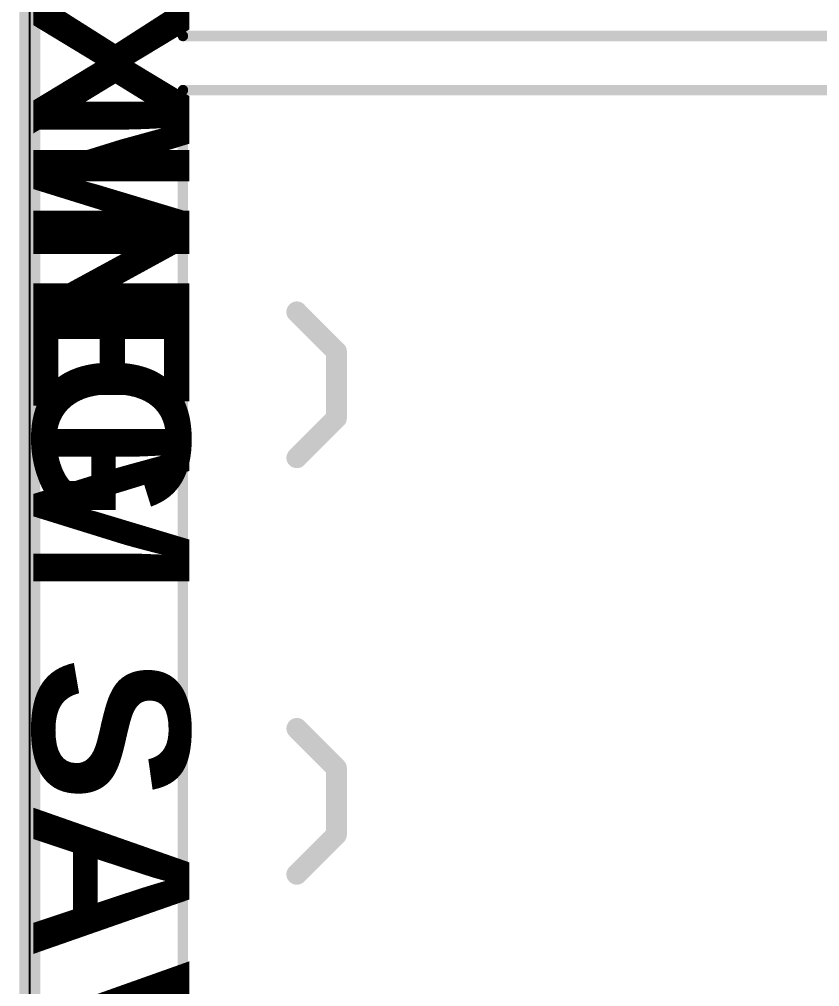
# Model space of a CAD drawing. Header units: inches. Extents: x -3 to 5437, y -3 to 5435.
# Drawn here: x -2.9 to 6.86, y 78.93 to 90.73 of the extents above; entities that cross this region are included whole.
import ezdxf

# ---------------------------------------------------------------- set-up
doc = ezdxf.new("R2010")
doc.units = ezdxf.units.IN
for name, color, linetype in [('Board Outline', 216, 'Continuous'), ('Bottom Layer', 5, 'Continuous'), ('GND', 16, 'Continuous'), ('PWR', 76, 'Continuous'), ('Top Layer', 1, 'Continuous'), ('Top Overlay', 2, 'Continuous')]:
    doc.layers.add(name, color=color, linetype=linetype)
doc.styles.add('Arial_Bold', font='', dxfattribs={"height": 0.2})
doc.styles.get('Arial_Bold').set_extended_font_data('Arial', bold=True)

# ---------------------------------------------------------------- blocks, each defined once
blk = doc.blocks.new('TBP01R1_508_02BE_334')
at = {"layer": 'Top Overlay'}
for points in [[(-5.88, 10, 0.127, 0.127, 0), (-5.88, -2, 0.127, 0.127, 0)], [(-5.88, 10, 0.127, 0.127, 0), (5.88, 10, 0.127, 0.127, 0)]]:
    blk.add_lwpolyline(points, format="xyseb", dxfattribs=at)
blk.add_lwpolyline([(-5.912, 10, 0.0635, 0.0635, 1), (-5.848, 10, 0.0635, 0.0635, 1)], format="xyseb", close=True, dxfattribs=at)
blk.add_lwpolyline([(-5.912, 10, 0.0635, 0.0635, 1), (-5.848, 10, 0.0635, 0.0635, 1)], format="xyseb", close=True, dxfattribs=at)
blk = doc.blocks.new('TBP01R1_508_02BE_335')
at = {"layer": 'Top Overlay'}
for points in [[(-5.88, 10, 0.127, 0.127, 0), (5.88, 10, 0.127, 0.127, 0)], [(5.88, 10, 0.127, 0.127, 0), (5.88, -2, 0.127, 0.127, 0)], [(-3.683, 8.611, 0.254, 0.254, 0), (-3.2, 8.128, 0.254, 0.254, 0)], [(-1.905, 8.611, 0.254, 0.254, 0), (-2.388, 8.128, 0.254, 0.254, 0)], [(1.397, 8.611, 0.254, 0.254, 0), (1.88, 8.128, 0.254, 0.254, 0)], [(1.397, 8.611, 0.254, 0.254, 0), (1.88, 8.128, 0.254, 0.254, 0)], [(3.175, 8.611, 0.254, 0.254, 0), (2.692, 8.128, 0.254, 0.254, 0)], [(3.175, 8.611, 0.254, 0.254, 0), (2.692, 8.128, 0.254, 0.254, 0)], [(-3.2, 8.128, 0.254, 0.254, 0), (-2.388, 8.128, 0.254, 0.254, 0)], [(1.88, 8.128, 0.254, 0.254, 0), (2.692, 8.128, 0.254, 0.254, 0)], [(1.88, 8.128, 0.254, 0.254, 0), (2.692, 8.128, 0.254, 0.254, 0)]]:
    blk.add_lwpolyline(points, format="xyseb", dxfattribs=at)
for points in [[(5.848, 10, 0.0635, 0.0635, 1), (5.912, 10, 0.0635, 0.0635, 1)], [(5.848, 10, 0.0635, 0.0635, 1), (5.912, 10, 0.0635, 0.0635, 1)], [(-3.747, 8.611, 0.127, 0.127, 1), (-3.619, 8.611, 0.127, 0.127, 1)], [(-1.968, 8.611, 0.127, 0.127, 1), (-1.841, 8.611, 0.127, 0.127, 1)], [(1.333, 8.611, 0.127, 0.127, 1), (1.46, 8.611, 0.127, 0.127, 1)], [(1.333, 8.611, 0.127, 0.127, 1), (1.46, 8.611, 0.127, 0.127, 1)], [(3.111, 8.611, 0.127, 0.127, 1), (3.239, 8.611, 0.127, 0.127, 1)], [(3.111, 8.611, 0.127, 0.127, 1), (3.239, 8.611, 0.127, 0.127, 1)], [(-3.264, 8.128, 0.127, 0.127, 1), (-3.137, 8.128, 0.127, 0.127, 1)], [(-3.264, 8.128, 0.127, 0.127, 1), (-3.137, 8.128, 0.127, 0.127, 1)], [(-2.451, 8.128, 0.127, 0.127, 1), (-2.324, 8.128, 0.127, 0.127, 1)], [(-2.451, 8.128, 0.127, 0.127, 1), (-2.324, 8.128, 0.127, 0.127, 1)], [(1.816, 8.128, 0.127, 0.127, 1), (1.943, 8.128, 0.127, 0.127, 1)], [(1.816, 8.128, 0.127, 0.127, 1), (1.943, 8.128, 0.127, 0.127, 1)], [(1.816, 8.128, 0.127, 0.127, 1), (1.943, 8.128, 0.127, 0.127, 1)], [(1.816, 8.128, 0.127, 0.127, 1), (1.943, 8.128, 0.127, 0.127, 1)], [(2.629, 8.128, 0.127, 0.127, 1), (2.756, 8.128, 0.127, 0.127, 1)], [(2.629, 8.128, 0.127, 0.127, 1), (2.756, 8.128, 0.127, 0.127, 1)], [(2.629, 8.128, 0.127, 0.127, 1), (2.756, 8.128, 0.127, 0.127, 1)], [(2.629, 8.128, 0.127, 0.127, 1), (2.756, 8.128, 0.127, 0.127, 1)]]:
    blk.add_lwpolyline(points, format="xyseb", close=True, dxfattribs=at)

msp = doc.modelspace()

# ---------------------------------------------------------------- linework, layer by layer
at = {"layer": 'Board Outline'}
msp.add_lwpolyline([(-2.777, -2.78, 0.254, 0.254, 0), (-2.777, 121.22, 0.254, 0.254, 0)], format="xyseb", dxfattribs=at)
at = {"layer": 'Bottom Layer'}
msp.add_line((-2.777, 0.777), (-2.777, 117.675), dxfattribs=at)
at = {"layer": 'GND'}
msp.add_line((-2.777, 1.023), (-2.777, 117.429), dxfattribs=at)
at = {"layer": 'PWR'}
msp.add_line((-2.777, 1.611), (-2.777, 116.838), dxfattribs=at)
at = {"layer": 'Top Layer'}
msp.add_line((-2.777, 0.777), (-2.777, 117.675), dxfattribs=at)

# ---------------------------------------------------------------- block references
at = {"rotation": 90}
for name, p in [('TBP01R1_508_02BE_334', (9.091, 96.407)), ('TBP01R1_508_02BE_335', (9.091, 83.987))]:
    msp.add_blockref(name, p, dxfattribs=at)

# ---------------------------------------------------------------- texts
at = {"layer": 'Top Overlay', "style": 'Arial_Bold'}
for s, p in [('PROP MIXING', (-2.735, 102.325)), ('MEM SAVER', (-2.735, 89.905))]:
    msp.add_text(s, height=1.905, rotation=270, dxfattribs=at).set_placement(p)

doc.saveas('drawing.dxf')
